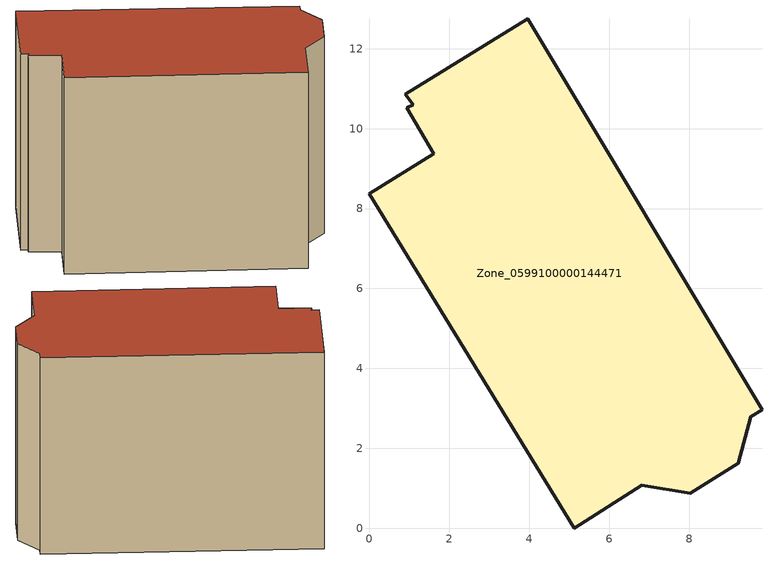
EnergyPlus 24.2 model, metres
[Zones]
Zone_0599100000144471
 floor ground (C_G): 0.9,10.86 3.96,12.75 9.82,2.97 9.54,2.79 9.22,1.62 8.02,0.87 6.81,1.07 5.12,0 0,8.37 1.6,9.37 0.94,10.53 1.09,10.6 z0
 wall outside (C_F): 0,8.37 5.12,0 6.81,1.07 8.02,0.87 9.22,1.62 9.54,2.79 9.82,2.97 3.96,12.75 0.9,10.86 1.09,10.6 0.94,10.53 1.6,9.37 0,8.37 z0:8.98
 roof outside (C_R): 1.09,10.6 0.94,10.53 1.6,9.37 0,8.37 5.12,0 6.81,1.07 8.02,0.87 9.22,1.62 9.54,2.79 9.82,2.97 3.96,12.75 0.9,10.86 z8.98
[BUILDING]
Pand.0599100000144471: North Axis=0; Terrain=City; Loads Convergence Tolerance Value=0.04; Temperature Convergence Tolerance Value=0.4; Solar Distribution=FullExterior; Maximum Number of Warmup Days=25; Minimum Number of Warmup Days=1
[Site:Location]
Rotterdam.The.Hague.AP_ZH_NLD Design_Conditions: Latitude=51.96; Longitude=4.45; Time Zone=1; Elevation=-4.5
[SITE:GROUNDTEMPERATURE:BUILDINGSURFACE]
18, 18, 18, 18, 18, 18, 18, 18, 18, 18, 18, 18
[MATERIAL] Thermal Absorptance=0.9; Solar Absorptance=0.7; Visible Absorptance=0.7
Name | Roughness | Thickness | Conductivity | Density | Specific Heat
G.TI.1946 | MediumSmooth | 0.15 | 1 | 540 | 1210
F.TI.1946 | Rough | 0.3 | 0.857143 | 1920 | 840
R.TI.1946 | MediumRough | 0.2 | 0.1 | 1500 | 1000
[CONSTRUCTION]
C_G: G.TI.1946
C_F: F.TI.1946
C_R: R.TI.1946
[ZONE]
Zone_0599100000144471: Type=1; Multiplier=1; Ceiling Height=Autocalculate; Volume=Autocalculate; Floor Area=autocalculate; Part of Total Floor Area=Yes
[ZONEINFILTRATION:DESIGNFLOWRATE]
Infil_Zone_0599100000144471: Zone or ZoneList or Space or SpaceList=Zone_0599100000144471; Schedule=AlwaysOn; Design Flow Rate Calculation Method=Flow/Area; Flow Rate per Floor Area=0.003; Constant Term Coefficient=1; Temperature Term Coefficient=0; Velocity Term Coefficient=0; Velocity Squared Term Coefficient=0
[HVACTEMPLATE:ZONE:IDEALLOADSAIRSYSTEM]
Zone_0599100000144471: Maximum Heating Supply Air Temperature=50; Minimum Cooling Supply Air Temperature=13; Maximum Heating Supply Air Humidity Ratio=0.0156; Minimum Cooling Supply Air Humidity Ratio=0.0077; Heating Limit=NoLimit; Cooling Limit=NoLimit; Dehumidification Control Type=ConstantSensibleHeatRatio; Cooling Sensible Heat Ratio=0.7; Dehumidification Setpoint=60; Humidification Control Type=None; Humidification Setpoint=30; Outdoor Air Method=None; Outdoor Air Flow Rate per Person=0.00944; Outdoor Air Flow Rate per Zone Floor Area=0; Outdoor Air Flow Rate per Zone=0; Demand Controlled Ventilation Type=None; Outdoor Air Economizer Type=NoEconomizer; Heat Recovery Type=None; Sensible Heat Recovery Effectiveness=0.7; Latent Heat Recovery Effectiveness=0.65
[ZONECONTROL:THERMOSTAT]
ThermostatControl_Zone_0599100000144471: Zone or ZoneList=Zone_0599100000144471; Control Type Schedule=DualSetpointControlType; Control 1=Thermostat_Zone_0599100000144471; Temperature Difference Between Cutout And Setpoint=0
[THERMOSTATSETPOINT:DUALSETPOINT]
Thermostat_Zone_0599100000144471: Heating Setpoint Temperature Schedule=HeatingSetpoint_Zone_0599100000144471; Cooling Setpoint Temperature Schedule=CoolingSetpoint_Zone_0599100000144471
[SCHEDULE:COMPACT]
HeatingSetpoint_Zone_0599100000144471: Through: 12/31, For: AllDays, Until: 24:00, 21
CoolingSetpoint_Zone_0599100000144471: Through: 12/31, For: AllDays, Until: 24:00, 24
DualSetpointControlType: Through: 12/31, For: AllDays, Until: 24:00, 4
AlwaysOn: Through: 12/31, For: AllDays, Until: 24:00, 1
